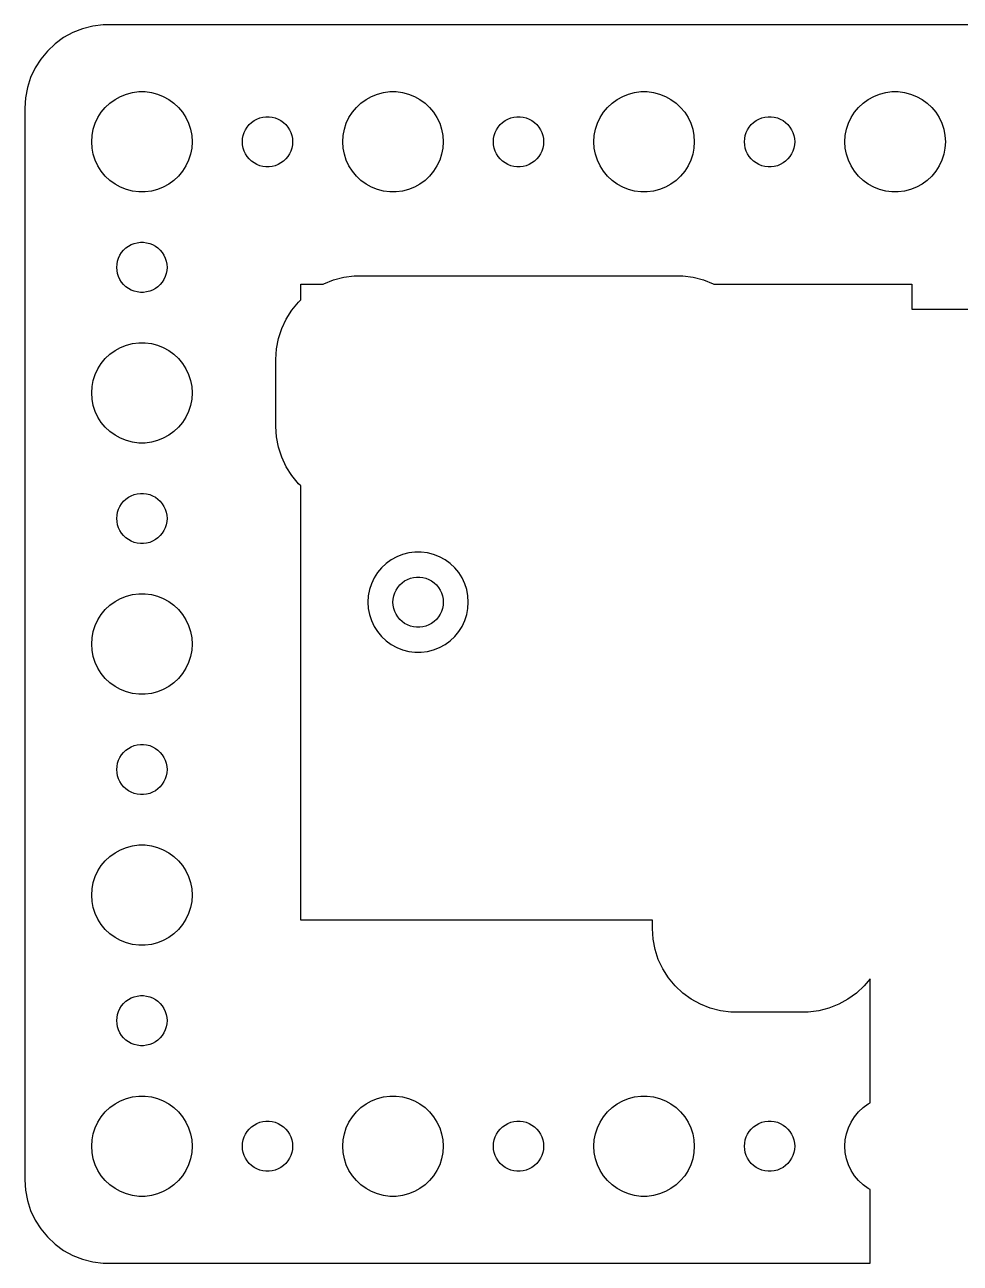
# Model space of a CAD drawing. Header units: metres. Extents: x -44 to 44, y 0 to 289.
# Drawn here: x -44.5 to 11.4, y 131 to 205 of the extents above; entities that cross this region are included whole.
import ezdxf

# ---------------------------------------------------------------- set-up
doc = ezdxf.new("R2010")
doc.units = ezdxf.units.M

msp = doc.modelspace()

# ---------------------------------------------------------------- linework, layer by layer
for p, q in [((-39.8139, 204.99), (-40.4369, 204.911)), ((39.8139, 204.99), (-39.8139, 204.99)), ((-42.1791, 204.222), (-42.6871, 203.853)), ((-41.6289, 204.524), (-42.1791, 204.222)), ((-41.0451, 204.755), (-41.6289, 204.524)), ((-40.4369, 204.911), (-41.0451, 204.755)), ((-42.6871, 203.853), (-43.1448, 203.423)), ((-43.5451, 202.939), (-43.8815, 202.409)), ((-43.1448, 203.423), (-43.5451, 202.939)), ((-43.8815, 202.409), (-44.1489, 201.841)), ((-44.3429, 201.243), (-44.4606, 200.627)), ((-44.1489, 201.841), (-44.3429, 201.243)), ((-44.4606, 200.627), (-44.5, 200)), ((-39.4123, 200.312), (-39.1075, 200.533)), ((-39.1075, 200.533), (-38.7773, 200.714)), ((-38.7773, 200.714), (-38.427, 200.853)), ((-38.427, 200.853), (-38.0621, 200.947)), ((-38.0621, 200.947), (-37.6884, 200.994)), ((-37.6884, 200.994), (-37.3116, 200.994)), ((-37.3116, 200.994), (-36.9379, 200.947)), ((-36.9379, 200.947), (-36.5729, 200.853)), ((-36.5729, 200.853), (-36.2227, 200.714)), ((-36.2227, 200.714), (-35.8925, 200.533)), ((-35.8925, 200.533), (-35.5877, 200.312)), ((-24.4123, 200.312), (-24.1075, 200.533)), ((-24.1075, 200.533), (-23.7773, 200.714)), ((-23.7773, 200.714), (-23.427, 200.853)), ((-23.427, 200.853), (-23.0621, 200.947)), ((-23.0621, 200.947), (-22.6884, 200.994)), ((-22.6884, 200.994), (-22.3116, 200.994)), ((-22.3116, 200.994), (-21.9379, 200.947)), ((-21.9379, 200.947), (-21.5729, 200.853)), ((-21.5729, 200.853), (-21.2227, 200.714)), ((-21.2227, 200.714), (-20.8925, 200.533)), ((-20.8925, 200.533), (-20.5877, 200.312)), ((-9.41226, 200.312), (-9.10747, 200.533)), ((-9.10747, 200.533), (-8.77733, 200.714)), ((-8.77733, 200.714), (-8.42705, 200.853)), ((-8.42705, 200.853), (-8.06213, 200.947)), ((-8.06213, 200.947), (-7.68837, 200.994)), ((-7.68837, 200.994), (-7.31161, 200.994)), ((-7.31161, 200.994), (-6.93785, 200.947)), ((-6.93785, 200.947), (-6.57294, 200.853)), ((-6.57294, 200.853), (-6.22266, 200.714)), ((-6.22266, 200.714), (-5.89252, 200.533)), ((-5.89252, 200.533), (-5.58772, 200.312)), ((5.58772, 200.312), (5.89252, 200.533)), ((5.89252, 200.533), (6.22266, 200.714)), ((6.22266, 200.714), (6.57294, 200.853)), ((6.57294, 200.853), (6.93785, 200.947)), ((6.93785, 200.947), (7.31161, 200.994)), ((7.31161, 200.994), (7.68837, 200.994)), ((7.68837, 200.994), (8.06213, 200.947)), ((8.06213, 200.947), (8.42705, 200.853)), ((8.42705, 200.853), (8.77733, 200.714)), ((8.77733, 200.714), (9.10747, 200.533)), ((9.10747, 200.533), (9.41226, 200.312)), ((-44.5, 200), (-44.5, 136)), ((-40.1289, 199.445), (-39.927, 199.763)), ((-39.927, 199.763), (-39.6869, 200.054)), ((-39.6869, 200.054), (-39.4123, 200.312)), ((-35.5877, 200.312), (-35.3131, 200.054)), ((-35.3131, 200.054), (-35.0729, 199.763)), ((-35.0729, 199.763), (-34.8711, 199.445)), ((-25.1289, 199.445), (-24.927, 199.763)), ((-24.927, 199.763), (-24.6869, 200.054)), ((-24.6869, 200.054), (-24.4123, 200.312)), ((-20.5877, 200.312), (-20.3131, 200.054)), ((-20.3131, 200.054), (-20.0729, 199.763)), ((-20.0729, 199.763), (-19.8711, 199.445)), ((-10.1289, 199.445), (-9.92705, 199.763)), ((-9.92705, 199.763), (-9.6869, 200.054)), ((-9.6869, 200.054), (-9.41226, 200.312)), ((-5.58772, 200.312), (-5.31308, 200.054)), ((-5.31308, 200.054), (-5.07294, 199.763)), ((-5.07294, 199.763), (-4.87108, 199.445)), ((4.87108, 199.445), (5.07294, 199.763)), ((5.07294, 199.763), (5.31308, 200.054)), ((5.31308, 200.054), (5.58772, 200.312)), ((9.41226, 200.312), (9.6869, 200.054)), ((9.6869, 200.054), (9.92705, 199.763)), ((9.92705, 199.763), (10.1289, 199.445)), ((-40.4057, 198.746), (-40.2893, 199.104)), ((-40.2893, 199.104), (-40.1289, 199.445)), ((-34.8711, 199.445), (-34.7107, 199.104)), ((-34.7107, 199.104), (-34.5942, 198.746)), ((-31.2135, 198.882), (-31.0934, 199.027)), ((-31.0934, 199.027), (-30.9561, 199.156)), ((-30.9561, 199.156), (-30.8037, 199.266)), ((-30.8037, 199.266), (-30.6387, 199.357)), ((-30.6387, 199.357), (-30.4635, 199.427)), ((-30.4635, 199.427), (-30.2811, 199.473)), ((-30.2811, 199.473), (-30.0942, 199.497)), ((-30.0942, 199.497), (-29.9058, 199.497)), ((-29.9058, 199.497), (-29.7189, 199.473)), ((-29.7189, 199.473), (-29.5365, 199.427)), ((-29.5365, 199.427), (-29.3613, 199.357)), ((-29.3613, 199.357), (-29.1963, 199.266)), ((-29.1963, 199.266), (-29.0439, 199.156)), ((-29.0439, 199.156), (-28.9065, 199.027)), ((-28.9065, 199.027), (-28.7865, 198.882)), ((-25.4057, 198.746), (-25.2893, 199.104)), ((-25.2893, 199.104), (-25.1289, 199.445)), ((-19.8711, 199.445), (-19.7107, 199.104)), ((-19.7107, 199.104), (-19.5942, 198.746)), ((-16.2135, 198.882), (-16.0934, 199.027)), ((-16.0934, 199.027), (-15.9561, 199.156)), ((-15.9561, 199.156), (-15.8037, 199.266)), ((-15.8037, 199.266), (-15.6387, 199.357)), ((-15.6387, 199.357), (-15.4635, 199.427)), ((-15.4635, 199.427), (-15.2811, 199.473)), ((-15.2811, 199.473), (-15.0942, 199.497)), ((-15.0942, 199.497), (-14.9058, 199.497)), ((-14.9058, 199.497), (-14.7189, 199.473)), ((-14.7189, 199.473), (-14.5365, 199.427)), ((-14.5365, 199.427), (-14.3613, 199.357)), ((-14.3613, 199.357), (-14.1963, 199.266)), ((-14.1963, 199.266), (-14.0439, 199.156)), ((-14.0439, 199.156), (-13.9065, 199.027)), ((-13.9065, 199.027), (-13.7865, 198.882)), ((-10.4057, 198.746), (-10.2893, 199.104)), ((-10.2893, 199.104), (-10.1289, 199.445)), ((-4.87108, 199.445), (-4.71066, 199.104)), ((-4.71066, 199.104), (-4.59424, 198.746)), ((-1.21352, 198.882), (-1.09344, 199.027)), ((-1.09344, 199.027), (-0.95613, 199.156)), ((-0.95613, 199.156), (-0.80373, 199.266)), ((-0.80373, 199.266), (-0.63866, 199.357)), ((-0.63866, 199.357), (-0.46352, 199.427)), ((-0.46352, 199.427), (-0.28107, 199.473)), ((-0.28107, 199.473), (-0.09418, 199.497)), ((-0.09418, 199.497), (0.09418, 199.497)), ((0.09418, 199.497), (0.28107, 199.473)), ((0.28107, 199.473), (0.46352, 199.427)), ((0.46352, 199.427), (0.63866, 199.357)), ((0.63866, 199.357), (0.80373, 199.266)), ((0.80373, 199.266), (0.95613, 199.156)), ((0.95613, 199.156), (1.09344, 199.027)), ((1.09344, 199.027), (1.21352, 198.882)), ((4.59424, 198.746), (4.71066, 199.104)), ((4.71066, 199.104), (4.87108, 199.445)), ((10.1289, 199.445), (10.2893, 199.104)), ((10.2893, 199.104), (10.4057, 198.746)), ((-40.5, 198), (-40.4763, 198.376)), ((-40.4763, 198.376), (-40.4057, 198.746)), ((-34.5942, 198.746), (-34.5237, 198.376)), ((-34.5237, 198.376), (-34.5, 198)), ((-31.4882, 198.188), (-31.4529, 198.373)), ((-31.4529, 198.373), (-31.3947, 198.552)), ((-31.3947, 198.552), (-31.3145, 198.723)), ((-31.3145, 198.723), (-31.2135, 198.882)), ((-28.7865, 198.882), (-28.6855, 198.723)), ((-28.6855, 198.723), (-28.6053, 198.552)), ((-28.6053, 198.552), (-28.5471, 198.373)), ((-28.5471, 198.373), (-28.5118, 198.188)), ((-25.5, 198), (-25.4763, 198.376)), ((-25.4763, 198.376), (-25.4057, 198.746)), ((-19.5942, 198.746), (-19.5237, 198.376)), ((-19.5237, 198.376), (-19.5, 198)), ((-16.4882, 198.188), (-16.4529, 198.373)), ((-16.4529, 198.373), (-16.3947, 198.552)), ((-16.3947, 198.552), (-16.3145, 198.723)), ((-16.3145, 198.723), (-16.2135, 198.882)), ((-13.7865, 198.882), (-13.6855, 198.723)), ((-13.6855, 198.723), (-13.6053, 198.552)), ((-13.6053, 198.552), (-13.5471, 198.373)), ((-13.5471, 198.373), (-13.5118, 198.188)), ((-10.5, 198), (-10.4763, 198.376)), ((-10.4763, 198.376), (-10.4057, 198.746)), ((-4.59424, 198.746), (-4.52365, 198.376)), ((-4.52365, 198.376), (-4.5, 198)), ((-1.48816, 198.188), (-1.45287, 198.373)), ((-1.45287, 198.373), (-1.39465, 198.552)), ((-1.39465, 198.552), (-1.31445, 198.723)), ((-1.31445, 198.723), (-1.21352, 198.882)), ((1.21352, 198.882), (1.31445, 198.723)), ((1.31445, 198.723), (1.39465, 198.552)), ((1.39465, 198.552), (1.45287, 198.373)), ((1.45287, 198.373), (1.48816, 198.188)), ((4.5, 198), (4.52365, 198.376)), ((4.52365, 198.376), (4.59424, 198.746)), ((10.4057, 198.746), (10.4763, 198.376)), ((10.4763, 198.376), (10.5, 198)), ((-40.4763, 197.624), (-40.5, 198)), ((-40.4057, 197.254), (-40.4763, 197.624)), ((-34.5237, 197.624), (-34.5942, 197.254)), ((-34.5, 198), (-34.5237, 197.624)), ((-31.5, 198), (-31.4882, 198.188)), ((-31.4882, 197.812), (-31.5, 198)), ((-31.4529, 197.627), (-31.4882, 197.812)), ((-31.3947, 197.448), (-31.4529, 197.627)), ((-28.5471, 197.627), (-28.6053, 197.448)), ((-28.5118, 197.812), (-28.5471, 197.627)), ((-28.5118, 198.188), (-28.5, 198)), ((-28.5, 198), (-28.5118, 197.812)), ((-25.4763, 197.624), (-25.5, 198)), ((-25.4057, 197.254), (-25.4763, 197.624)), ((-19.5237, 197.624), (-19.5942, 197.254)), ((-19.5, 198), (-19.5237, 197.624)), ((-16.5, 198), (-16.4882, 198.188)), ((-16.4882, 197.812), (-16.5, 198)), ((-16.4529, 197.627), (-16.4882, 197.812)), ((-16.3947, 197.448), (-16.4529, 197.627)), ((-13.5471, 197.627), (-13.6053, 197.448)), ((-13.5118, 197.812), (-13.5471, 197.627)), ((-13.5118, 198.188), (-13.5, 198)), ((-13.5, 198), (-13.5118, 197.812)), ((-10.4763, 197.624), (-10.5, 198)), ((-10.4057, 197.254), (-10.4763, 197.624)), ((-4.52365, 197.624), (-4.59424, 197.254)), ((-4.5, 198), (-4.52365, 197.624)), ((-1.5, 198), (-1.48816, 198.188)), ((-1.48816, 197.812), (-1.5, 198)), ((-1.45287, 197.627), (-1.48816, 197.812)), ((-1.39465, 197.448), (-1.45287, 197.627)), ((1.45287, 197.627), (1.39465, 197.448)), ((1.48816, 197.812), (1.45287, 197.627)), ((1.48816, 198.188), (1.5, 198)), ((1.5, 198), (1.48816, 197.812)), ((4.52365, 197.624), (4.5, 198)), ((4.59424, 197.254), (4.52365, 197.624)), ((10.4763, 197.624), (10.4057, 197.254)), ((10.5, 198), (10.4763, 197.624)), ((-40.2893, 196.896), (-40.4057, 197.254)), ((-40.1289, 196.555), (-40.2893, 196.896)), ((-34.7107, 196.896), (-34.8711, 196.555)), ((-34.5942, 197.254), (-34.7107, 196.896)), ((-31.3145, 197.277), (-31.3947, 197.448)), ((-31.2135, 197.118), (-31.3145, 197.277)), ((-31.0934, 196.973), (-31.2135, 197.118)), ((-30.9561, 196.844), (-31.0934, 196.973)), ((-30.8037, 196.734), (-30.9561, 196.844)), ((-29.0439, 196.844), (-29.1963, 196.734)), ((-28.9065, 196.973), (-29.0439, 196.844)), ((-28.7865, 197.118), (-28.9065, 196.973)), ((-28.6855, 197.277), (-28.7865, 197.118)), ((-28.6053, 197.448), (-28.6855, 197.277)), ((-25.2893, 196.896), (-25.4057, 197.254)), ((-25.1289, 196.555), (-25.2893, 196.896)), ((-19.7107, 196.896), (-19.8711, 196.555)), ((-19.5942, 197.254), (-19.7107, 196.896)), ((-16.3145, 197.277), (-16.3947, 197.448)), ((-16.2135, 197.118), (-16.3145, 197.277)), ((-16.0934, 196.973), (-16.2135, 197.118)), ((-15.9561, 196.844), (-16.0934, 196.973)), ((-15.8037, 196.734), (-15.9561, 196.844)), ((-14.0439, 196.844), (-14.1963, 196.734)), ((-13.9065, 196.973), (-14.0439, 196.844)), ((-13.7865, 197.118), (-13.9065, 196.973)), ((-13.6855, 197.277), (-13.7865, 197.118)), ((-13.6053, 197.448), (-13.6855, 197.277)), ((-10.2893, 196.896), (-10.4057, 197.254)), ((-10.1289, 196.555), (-10.2893, 196.896)), ((-4.71066, 196.896), (-4.87108, 196.555)), ((-4.59424, 197.254), (-4.71066, 196.896)), ((-1.31445, 197.277), (-1.39465, 197.448)), ((-1.21352, 197.118), (-1.31445, 197.277)), ((-1.09344, 196.973), (-1.21352, 197.118)), ((-0.95613, 196.844), (-1.09344, 196.973)), ((-0.80373, 196.734), (-0.95613, 196.844)), ((0.95613, 196.844), (0.80373, 196.734)), ((1.09344, 196.973), (0.95613, 196.844)), ((1.21352, 197.118), (1.09344, 196.973)), ((1.31445, 197.277), (1.21352, 197.118)), ((1.39465, 197.448), (1.31445, 197.277)), ((4.71066, 196.896), (4.59424, 197.254)), ((4.87108, 196.555), (4.71066, 196.896)), ((10.2893, 196.896), (10.1289, 196.555)), ((10.4057, 197.254), (10.2893, 196.896)), ((-39.927, 196.237), (-40.1289, 196.555)), ((-39.6869, 195.946), (-39.927, 196.237)), ((-35.0729, 196.237), (-35.3131, 195.946)), ((-34.8711, 196.555), (-35.0729, 196.237)), ((-30.6387, 196.643), (-30.8037, 196.734)), ((-30.4635, 196.573), (-30.6387, 196.643)), ((-30.2811, 196.527), (-30.4635, 196.573)), ((-30.0942, 196.503), (-30.2811, 196.527)), ((-29.9058, 196.503), (-30.0942, 196.503)), ((-29.7189, 196.527), (-29.9058, 196.503)), ((-29.5365, 196.573), (-29.7189, 196.527)), ((-29.3613, 196.643), (-29.5365, 196.573)), ((-29.1963, 196.734), (-29.3613, 196.643)), ((-24.927, 196.237), (-25.1289, 196.555)), ((-24.6869, 195.946), (-24.927, 196.237)), ((-20.0729, 196.237), (-20.3131, 195.946)), ((-19.8711, 196.555), (-20.0729, 196.237)), ((-15.6387, 196.643), (-15.8037, 196.734)), ((-15.4635, 196.573), (-15.6387, 196.643)), ((-15.2811, 196.527), (-15.4635, 196.573)), ((-15.0942, 196.503), (-15.2811, 196.527)), ((-14.9058, 196.503), (-15.0942, 196.503)), ((-14.7189, 196.527), (-14.9058, 196.503)), ((-14.5365, 196.573), (-14.7189, 196.527)), ((-14.3613, 196.643), (-14.5365, 196.573)), ((-14.1963, 196.734), (-14.3613, 196.643)), ((-9.92705, 196.237), (-10.1289, 196.555)), ((-9.6869, 195.946), (-9.92705, 196.237)), ((-5.07294, 196.237), (-5.31308, 195.946)), ((-4.87108, 196.555), (-5.07294, 196.237)), ((-0.63866, 196.643), (-0.80373, 196.734)), ((-0.46352, 196.573), (-0.63866, 196.643)), ((-0.28107, 196.527), (-0.46352, 196.573)), ((-0.09418, 196.503), (-0.28107, 196.527)), ((0.09418, 196.503), (-0.09418, 196.503)), ((0.28107, 196.527), (0.09418, 196.503)), ((0.46352, 196.573), (0.28107, 196.527)), ((0.63866, 196.643), (0.46352, 196.573)), ((0.80373, 196.734), (0.63866, 196.643)), ((5.07294, 196.237), (4.87108, 196.555)), ((5.31308, 195.946), (5.07294, 196.237)), ((9.92705, 196.237), (9.6869, 195.946)), ((10.1289, 196.555), (9.92705, 196.237)), ((-39.4123, 195.688), (-39.6869, 195.946)), ((-39.1075, 195.467), (-39.4123, 195.688)), ((-38.7773, 195.286), (-39.1075, 195.467)), ((-35.8925, 195.467), (-36.2227, 195.286)), ((-35.5877, 195.688), (-35.8925, 195.467)), ((-35.3131, 195.946), (-35.5877, 195.688)), ((-24.4123, 195.688), (-24.6869, 195.946)), ((-24.1075, 195.467), (-24.4123, 195.688)), ((-23.7773, 195.286), (-24.1075, 195.467)), ((-20.8925, 195.467), (-21.2227, 195.286)), ((-20.5877, 195.688), (-20.8925, 195.467)), ((-20.3131, 195.946), (-20.5877, 195.688)), ((-9.41226, 195.688), (-9.6869, 195.946)), ((-9.10747, 195.467), (-9.41226, 195.688)), ((-8.77733, 195.286), (-9.10747, 195.467)), ((-5.89252, 195.467), (-6.22266, 195.286)), ((-5.58772, 195.688), (-5.89252, 195.467)), ((-5.31308, 195.946), (-5.58772, 195.688)), ((5.58772, 195.688), (5.31308, 195.946)), ((5.89252, 195.467), (5.58772, 195.688)), ((6.22266, 195.286), (5.89252, 195.467)), ((9.10747, 195.467), (8.77733, 195.286)), ((9.41226, 195.688), (9.10747, 195.467)), ((9.6869, 195.946), (9.41226, 195.688)), ((-38.427, 195.147), (-38.7773, 195.286)), ((-38.0621, 195.053), (-38.427, 195.147)), ((-37.6884, 195.006), (-38.0621, 195.053)), ((-37.3116, 195.006), (-37.6884, 195.006)), ((-36.9379, 195.053), (-37.3116, 195.006)), ((-36.5729, 195.147), (-36.9379, 195.053)), ((-36.2227, 195.286), (-36.5729, 195.147)), ((-23.427, 195.147), (-23.7773, 195.286)), ((-23.0621, 195.053), (-23.427, 195.147)), ((-22.6884, 195.006), (-23.0621, 195.053)), ((-22.3116, 195.006), (-22.6884, 195.006)), ((-21.9379, 195.053), (-22.3116, 195.006)), ((-21.5729, 195.147), (-21.9379, 195.053)), ((-21.2227, 195.286), (-21.5729, 195.147)), ((-8.42705, 195.147), (-8.77733, 195.286)), ((-8.06213, 195.053), (-8.42705, 195.147)), ((-7.68837, 195.006), (-8.06213, 195.053)), ((-7.31161, 195.006), (-7.68837, 195.006)), ((-6.93785, 195.053), (-7.31161, 195.006)), ((-6.57294, 195.147), (-6.93785, 195.053)), ((-6.22266, 195.286), (-6.57294, 195.147)), ((6.57294, 195.147), (6.22266, 195.286)), ((6.93785, 195.053), (6.57294, 195.147)), ((7.31161, 195.006), (6.93785, 195.053)), ((7.68837, 195.006), (7.31161, 195.006)), ((8.06213, 195.053), (7.68837, 195.006)), ((8.42705, 195.147), (8.06213, 195.053)), ((8.77733, 195.286), (8.42705, 195.147)), ((-38.5934, 191.527), (-38.4561, 191.656)), ((-38.4561, 191.656), (-38.3037, 191.766)), ((-38.3037, 191.766), (-38.1387, 191.857)), ((-38.1387, 191.857), (-37.9635, 191.927)), ((-37.9635, 191.927), (-37.7811, 191.973)), ((-37.7811, 191.973), (-37.5942, 191.997)), ((-37.5942, 191.997), (-37.4058, 191.997)), ((-37.4058, 191.997), (-37.2189, 191.973)), ((-37.2189, 191.973), (-37.0365, 191.927)), ((-37.0365, 191.927), (-36.8613, 191.857)), ((-36.8613, 191.857), (-36.6963, 191.766)), ((-36.6963, 191.766), (-36.5439, 191.656)), ((-36.5439, 191.656), (-36.4065, 191.527)), ((-38.9882, 190.688), (-38.9529, 190.873)), ((-38.9529, 190.873), (-38.8947, 191.052)), ((-38.8947, 191.052), (-38.8145, 191.223)), ((-38.8145, 191.223), (-38.7135, 191.382)), ((-38.7135, 191.382), (-38.5934, 191.527)), ((-36.4065, 191.527), (-36.2865, 191.382)), ((-36.2865, 191.382), (-36.1855, 191.223)), ((-36.1855, 191.223), (-36.1053, 191.052)), ((-36.1053, 191.052), (-36.0471, 190.873)), ((-36.0471, 190.873), (-36.0118, 190.688)), ((-39, 190.5), (-38.9882, 190.688)), ((-38.9882, 190.312), (-39, 190.5)), ((-38.9529, 190.127), (-38.9882, 190.312)), ((-36.0118, 190.312), (-36.0471, 190.127)), ((-36.0118, 190.688), (-36, 190.5)), ((-36, 190.5), (-36.0118, 190.312)), ((-38.8947, 189.948), (-38.9529, 190.127)), ((-38.8145, 189.777), (-38.8947, 189.948)), ((-38.7135, 189.618), (-38.8145, 189.777)), ((-38.5934, 189.473), (-38.7135, 189.618)), ((-38.4561, 189.344), (-38.5934, 189.473)), ((-36.4065, 189.473), (-36.5439, 189.344)), ((-36.2865, 189.618), (-36.4065, 189.473)), ((-36.1855, 189.777), (-36.2865, 189.618)), ((-36.1053, 189.948), (-36.1855, 189.777)), ((-36.0471, 190.127), (-36.1053, 189.948)), ((-28, 188.559), (-28, 189.5)), ((-28, 189.5), (-26.6728, 189.5)), ((-26.6728, 189.5), (-26.6289, 189.524)), ((-26.6289, 189.524), (-26.0451, 189.755)), ((-26.0451, 189.755), (-25.4369, 189.911)), ((-25.4369, 189.911), (-24.8139, 189.99)), ((-24.8139, 189.99), (-5.18604, 189.99)), ((-5.18604, 189.99), (-4.56308, 189.911)), ((-4.56308, 189.911), (-3.95491, 189.755)), ((-3.95491, 189.755), (-3.37109, 189.524)), ((-3.37109, 189.524), (-3.32719, 189.5)), ((-3.32719, 189.5), (8.5, 189.5)), ((8.5, 189.5), (8.5, 188)), ((-38.3037, 189.234), (-38.4561, 189.344)), ((-38.1387, 189.143), (-38.3037, 189.234)), ((-37.9635, 189.073), (-38.1387, 189.143)), ((-37.7811, 189.027), (-37.9635, 189.073)), ((-37.5942, 189.003), (-37.7811, 189.027)), ((-37.4058, 189.003), (-37.5942, 189.003)), ((-37.2189, 189.027), (-37.4058, 189.003)), ((-37.0365, 189.073), (-37.2189, 189.027)), ((-36.8613, 189.143), (-37.0365, 189.073)), ((-36.6963, 189.234), (-36.8613, 189.143)), ((-36.5439, 189.344), (-36.6963, 189.234)), ((-28.8815, 187.409), (-28.5451, 187.939)), ((-28.5451, 187.939), (-28.1448, 188.423)), ((-28.1448, 188.423), (-28, 188.559)), ((8.5, 188), (44.5, 188)), ((-29.1489, 186.841), (-28.8815, 187.409)), ((-29.3429, 186.243), (-29.1489, 186.841)), ((-39.1075, 185.533), (-38.7773, 185.714)), ((-38.7773, 185.714), (-38.427, 185.853)), ((-38.427, 185.853), (-38.0621, 185.947)), ((-38.0621, 185.947), (-37.6884, 185.994)), ((-37.6884, 185.994), (-37.3116, 185.994)), ((-37.3116, 185.994), (-36.9379, 185.947)), ((-36.9379, 185.947), (-36.5729, 185.853)), ((-36.5729, 185.853), (-36.2227, 185.714)), ((-36.2227, 185.714), (-35.8925, 185.533)), ((-29.4606, 185.627), (-29.3429, 186.243)), ((-39.927, 184.763), (-39.6869, 185.054)), ((-39.6869, 185.054), (-39.4123, 185.312)), ((-39.4123, 185.312), (-39.1075, 185.533)), ((-35.8925, 185.533), (-35.5877, 185.312)), ((-35.5877, 185.312), (-35.3131, 185.054)), ((-35.3131, 185.054), (-35.0729, 184.763)), ((-29.5, 185), (-29.4606, 185.627)), ((-29.5, 181), (-29.5, 185)), ((-40.2893, 184.104), (-40.1289, 184.445)), ((-40.1289, 184.445), (-39.927, 184.763)), ((-35.0729, 184.763), (-34.8711, 184.445)), ((-34.8711, 184.445), (-34.7107, 184.104)), ((-40.4763, 183.376), (-40.4057, 183.746)), ((-40.4057, 183.746), (-40.2893, 184.104)), ((-34.7107, 184.104), (-34.5942, 183.746)), ((-34.5942, 183.746), (-34.5237, 183.376)), ((-40.5, 183), (-40.4763, 183.376)), ((-40.4763, 182.624), (-40.5, 183)), ((-34.5237, 183.376), (-34.5, 183)), ((-34.5, 183), (-34.5237, 182.624)), ((-40.4057, 182.254), (-40.4763, 182.624)), ((-40.2893, 181.896), (-40.4057, 182.254)), ((-34.5942, 182.254), (-34.7107, 181.896)), ((-34.5237, 182.624), (-34.5942, 182.254)), ((-40.1289, 181.555), (-40.2893, 181.896)), ((-39.927, 181.237), (-40.1289, 181.555)), ((-34.8711, 181.555), (-35.0729, 181.237)), ((-34.7107, 181.896), (-34.8711, 181.555)), ((-39.6869, 180.946), (-39.927, 181.237)), ((-39.4123, 180.688), (-39.6869, 180.946)), ((-39.1075, 180.467), (-39.4123, 180.688)), ((-35.5877, 180.688), (-35.8925, 180.467)), ((-35.3131, 180.946), (-35.5877, 180.688)), ((-35.0729, 181.237), (-35.3131, 180.946)), ((-29.4606, 180.373), (-29.5, 181)), ((-38.7773, 180.286), (-39.1075, 180.467)), ((-38.427, 180.147), (-38.7773, 180.286)), ((-38.0621, 180.053), (-38.427, 180.147)), ((-37.6884, 180.006), (-38.0621, 180.053)), ((-37.3116, 180.006), (-37.6884, 180.006)), ((-36.9379, 180.053), (-37.3116, 180.006)), ((-36.5729, 180.147), (-36.9379, 180.053)), ((-36.2227, 180.286), (-36.5729, 180.147)), ((-35.8925, 180.467), (-36.2227, 180.286)), ((-29.3429, 179.757), (-29.4606, 180.373)), ((-29.1489, 179.159), (-29.3429, 179.757)), ((-28.8815, 178.591), (-29.1489, 179.159)), ((-28.5451, 178.061), (-28.8815, 178.591)), ((-28.1448, 177.577), (-28.5451, 178.061)), ((-28, 177.441), (-28.1448, 177.577)), ((-38.3037, 176.766), (-38.1387, 176.857)), ((-38.1387, 176.857), (-37.9635, 176.927)), ((-37.9635, 176.927), (-37.7811, 176.973)), ((-37.7811, 176.973), (-37.5942, 176.997)), ((-37.5942, 176.997), (-37.4058, 176.997)), ((-37.4058, 176.997), (-37.2189, 176.973)), ((-37.2189, 176.973), (-37.0365, 176.927)), ((-37.0365, 176.927), (-36.8613, 176.857)), ((-36.8613, 176.857), (-36.6963, 176.766)), ((-28, 151.5), (-28, 177.441)), ((-38.8947, 176.052), (-38.8145, 176.223)), ((-38.8145, 176.223), (-38.7135, 176.382)), ((-38.7135, 176.382), (-38.5934, 176.527)), ((-38.5934, 176.527), (-38.4561, 176.656)), ((-38.4561, 176.656), (-38.3037, 176.766)), ((-36.6963, 176.766), (-36.5439, 176.656)), ((-36.5439, 176.656), (-36.4065, 176.527)), ((-36.4065, 176.527), (-36.2865, 176.382)), ((-36.2865, 176.382), (-36.1855, 176.223)), ((-36.1855, 176.223), (-36.1053, 176.052)), ((-39, 175.5), (-38.9882, 175.688)), ((-38.9882, 175.312), (-39, 175.5)), ((-38.9882, 175.688), (-38.9529, 175.873)), ((-38.9529, 175.873), (-38.8947, 176.052)), ((-36.1053, 176.052), (-36.0471, 175.873)), ((-36.0471, 175.873), (-36.0118, 175.688)), ((-36.0118, 175.688), (-36, 175.5)), ((-36, 175.5), (-36.0118, 175.312)), ((-38.9529, 175.127), (-38.9882, 175.312)), ((-38.8947, 174.948), (-38.9529, 175.127)), ((-38.8145, 174.777), (-38.8947, 174.948)), ((-38.7135, 174.618), (-38.8145, 174.777)), ((-38.5934, 174.473), (-38.7135, 174.618)), ((-36.2865, 174.618), (-36.4065, 174.473)), ((-36.1855, 174.777), (-36.2865, 174.618)), ((-36.1053, 174.948), (-36.1855, 174.777)), ((-36.0471, 175.127), (-36.1053, 174.948)), ((-36.0118, 175.312), (-36.0471, 175.127)), ((-38.4561, 174.344), (-38.5934, 174.473)), ((-38.3037, 174.234), (-38.4561, 174.344)), ((-38.1387, 174.143), (-38.3037, 174.234)), ((-37.9635, 174.073), (-38.1387, 174.143)), ((-37.7811, 174.027), (-37.9635, 174.073)), ((-37.5942, 174.003), (-37.7811, 174.027)), ((-37.4058, 174.003), (-37.5942, 174.003)), ((-37.2189, 174.027), (-37.4058, 174.003)), ((-37.0365, 174.073), (-37.2189, 174.027)), ((-36.8613, 174.143), (-37.0365, 174.073)), ((-36.6963, 174.234), (-36.8613, 174.143)), ((-36.5439, 174.344), (-36.6963, 174.234)), ((-36.4065, 174.473), (-36.5439, 174.344)), ((-22.2773, 173.214), (-22.6075, 173.033)), ((-21.927, 173.353), (-22.2773, 173.214)), ((-21.5621, 173.447), (-21.927, 173.353)), ((-21.1884, 173.494), (-21.5621, 173.447)), ((-20.8116, 173.494), (-21.1884, 173.494)), ((-20.4379, 173.447), (-20.8116, 173.494)), ((-20.0729, 173.353), (-20.4379, 173.447)), ((-19.7227, 173.214), (-20.0729, 173.353)), ((-19.3925, 173.033), (-19.7227, 173.214)), ((-23.1869, 172.554), (-23.427, 172.263)), ((-22.9123, 172.812), (-23.1869, 172.554)), ((-22.6075, 173.033), (-22.9123, 172.812)), ((-19.0877, 172.812), (-19.3925, 173.033)), ((-18.8131, 172.554), (-19.0877, 172.812)), ((-18.5729, 172.263), (-18.8131, 172.554)), ((-23.6289, 171.945), (-23.7893, 171.604)), ((-23.427, 172.263), (-23.6289, 171.945)), ((-22.0934, 171.527), (-21.9561, 171.656)), ((-21.9561, 171.656), (-21.8037, 171.766)), ((-21.8037, 171.766), (-21.6387, 171.857)), ((-21.6387, 171.857), (-21.4635, 171.927)), ((-21.4635, 171.927), (-21.2811, 171.973)), ((-21.2811, 171.973), (-21.0942, 171.997)), ((-21.0942, 171.997), (-20.9058, 171.997)), ((-20.9058, 171.997), (-20.7189, 171.973)), ((-20.7189, 171.973), (-20.5365, 171.927)), ((-20.5365, 171.927), (-20.3613, 171.857)), ((-20.3613, 171.857), (-20.1963, 171.766)), ((-20.1963, 171.766), (-20.0439, 171.656)), ((-20.0439, 171.656), (-19.9065, 171.527)), ((-18.3711, 171.945), (-18.5729, 172.263)), ((-18.2107, 171.604), (-18.3711, 171.945)), ((-38.427, 170.853), (-38.0621, 170.947)), ((-38.0621, 170.947), (-37.6884, 170.994)), ((-37.6884, 170.994), (-37.3116, 170.994)), ((-37.3116, 170.994), (-36.9379, 170.947)), ((-36.9379, 170.947), (-36.5729, 170.853)), ((-23.9057, 171.246), (-23.9763, 170.876)), ((-23.7893, 171.604), (-23.9057, 171.246)), ((-22.4529, 170.873), (-22.3947, 171.052)), ((-22.3947, 171.052), (-22.3145, 171.223)), ((-22.3145, 171.223), (-22.2135, 171.382)), ((-22.2135, 171.382), (-22.0934, 171.527)), ((-19.9065, 171.527), (-19.7865, 171.382)), ((-19.7865, 171.382), (-19.6855, 171.223)), ((-19.6855, 171.223), (-19.6053, 171.052)), ((-19.6053, 171.052), (-19.5471, 170.873)), ((-18.0942, 171.246), (-18.2107, 171.604)), ((-18.0237, 170.876), (-18.0942, 171.246)), ((-39.6869, 170.054), (-39.4123, 170.312)), ((-39.4123, 170.312), (-39.1075, 170.533)), ((-39.1075, 170.533), (-38.7773, 170.714)), ((-38.7773, 170.714), (-38.427, 170.853)), ((-36.5729, 170.853), (-36.2227, 170.714)), ((-36.2227, 170.714), (-35.8925, 170.533)), ((-35.8925, 170.533), (-35.5877, 170.312)), ((-35.5877, 170.312), (-35.3131, 170.054)), ((-23.9763, 170.876), (-24, 170.5)), ((-24, 170.5), (-23.9763, 170.124)), ((-22.5, 170.5), (-22.4882, 170.688)), ((-22.4882, 170.312), (-22.5, 170.5)), ((-22.4882, 170.688), (-22.4529, 170.873)), ((-22.4529, 170.127), (-22.4882, 170.312)), ((-19.5471, 170.873), (-19.5118, 170.688)), ((-19.5118, 170.312), (-19.5471, 170.127)), ((-19.5118, 170.688), (-19.5, 170.5)), ((-19.5, 170.5), (-19.5118, 170.312)), ((-18, 170.5), (-18.0237, 170.876)), ((-18.0237, 170.124), (-18, 170.5)), ((-40.2893, 169.104), (-40.1289, 169.445)), ((-40.1289, 169.445), (-39.927, 169.763)), ((-39.927, 169.763), (-39.6869, 170.054)), ((-35.3131, 170.054), (-35.0729, 169.763)), ((-35.0729, 169.763), (-34.8711, 169.445)), ((-34.8711, 169.445), (-34.7107, 169.104)), ((-23.9763, 170.124), (-23.9057, 169.754)), ((-23.9057, 169.754), (-23.7893, 169.396)), ((-22.3947, 169.948), (-22.4529, 170.127)), ((-22.3145, 169.777), (-22.3947, 169.948)), ((-22.2135, 169.618), (-22.3145, 169.777)), ((-22.0934, 169.473), (-22.2135, 169.618)), ((-21.9561, 169.344), (-22.0934, 169.473)), ((-19.9065, 169.473), (-20.0439, 169.344)), ((-19.7865, 169.618), (-19.9065, 169.473)), ((-19.6855, 169.777), (-19.7865, 169.618)), ((-19.6053, 169.948), (-19.6855, 169.777)), ((-19.5471, 170.127), (-19.6053, 169.948)), ((-18.2107, 169.396), (-18.0942, 169.754)), ((-18.0942, 169.754), (-18.0237, 170.124)), ((-40.4763, 168.376), (-40.4057, 168.746)), ((-40.4057, 168.746), (-40.2893, 169.104)), ((-34.7107, 169.104), (-34.5942, 168.746)), ((-34.5942, 168.746), (-34.5237, 168.376)), ((-23.7893, 169.396), (-23.6289, 169.055)), ((-23.6289, 169.055), (-23.427, 168.737)), ((-23.427, 168.737), (-23.1869, 168.446)), ((-21.8037, 169.234), (-21.9561, 169.344)), ((-21.6387, 169.143), (-21.8037, 169.234)), ((-21.4635, 169.073), (-21.6387, 169.143)), ((-21.2811, 169.027), (-21.4635, 169.073)), ((-21.0942, 169.003), (-21.2811, 169.027)), ((-20.9058, 169.003), (-21.0942, 169.003)), ((-20.7189, 169.027), (-20.9058, 169.003)), ((-20.5365, 169.073), (-20.7189, 169.027)), ((-20.3613, 169.143), (-20.5365, 169.073)), ((-20.1963, 169.234), (-20.3613, 169.143)), ((-20.0439, 169.344), (-20.1963, 169.234)), ((-18.8131, 168.446), (-18.5729, 168.737)), ((-18.5729, 168.737), (-18.3711, 169.055)), ((-18.3711, 169.055), (-18.2107, 169.396)), ((-40.5, 168), (-40.4763, 168.376)), ((-40.4763, 167.624), (-40.5, 168)), ((-34.5237, 168.376), (-34.5, 168)), ((-34.5, 168), (-34.5237, 167.624)), ((-23.1869, 168.446), (-22.9123, 168.188)), ((-22.9123, 168.188), (-22.6075, 167.967)), ((-22.6075, 167.967), (-22.2773, 167.786)), ((-19.7227, 167.786), (-19.3925, 167.967)), ((-19.3925, 167.967), (-19.0877, 168.188)), ((-19.0877, 168.188), (-18.8131, 168.446)), ((-40.4057, 167.254), (-40.4763, 167.624)), ((-40.2893, 166.896), (-40.4057, 167.254)), ((-34.5942, 167.254), (-34.7107, 166.896)), ((-34.5237, 167.624), (-34.5942, 167.254)), ((-22.2773, 167.786), (-21.927, 167.647)), ((-21.927, 167.647), (-21.5621, 167.553)), ((-21.5621, 167.553), (-21.1884, 167.506)), ((-21.1884, 167.506), (-20.8116, 167.506)), ((-20.8116, 167.506), (-20.4379, 167.553)), ((-20.4379, 167.553), (-20.0729, 167.647)), ((-20.0729, 167.647), (-19.7227, 167.786)), ((-40.1289, 166.555), (-40.2893, 166.896)), ((-39.927, 166.237), (-40.1289, 166.555)), ((-34.8711, 166.555), (-35.0729, 166.237)), ((-34.7107, 166.896), (-34.8711, 166.555)), ((-39.6869, 165.946), (-39.927, 166.237)), ((-39.4123, 165.688), (-39.6869, 165.946)), ((-35.3131, 165.946), (-35.5877, 165.688)), ((-35.0729, 166.237), (-35.3131, 165.946)), ((-39.1075, 165.467), (-39.4123, 165.688)), ((-38.7773, 165.286), (-39.1075, 165.467)), ((-38.427, 165.147), (-38.7773, 165.286)), ((-38.0621, 165.053), (-38.427, 165.147)), ((-37.6884, 165.006), (-38.0621, 165.053)), ((-37.3116, 165.006), (-37.6884, 165.006)), ((-36.9379, 165.053), (-37.3116, 165.006)), ((-36.5729, 165.147), (-36.9379, 165.053)), ((-36.2227, 165.286), (-36.5729, 165.147)), ((-35.8925, 165.467), (-36.2227, 165.286)), ((-35.5877, 165.688), (-35.8925, 165.467)), ((-38.8145, 161.223), (-38.7135, 161.382)), ((-38.7135, 161.382), (-38.5934, 161.527)), ((-38.5934, 161.527), (-38.4561, 161.656)), ((-38.4561, 161.656), (-38.3037, 161.766)), ((-38.3037, 161.766), (-38.1387, 161.857)), ((-38.1387, 161.857), (-37.9635, 161.927)), ((-37.9635, 161.927), (-37.7811, 161.973)), ((-37.7811, 161.973), (-37.5942, 161.997)), ((-37.5942, 161.997), (-37.4058, 161.997)), ((-37.4058, 161.997), (-37.2189, 161.973)), ((-37.2189, 161.973), (-37.0365, 161.927)), ((-37.0365, 161.927), (-36.8613, 161.857)), ((-36.8613, 161.857), (-36.6963, 161.766)), ((-36.6963, 161.766), (-36.5439, 161.656)), ((-36.5439, 161.656), (-36.4065, 161.527)), ((-36.4065, 161.527), (-36.2865, 161.382)), ((-36.2865, 161.382), (-36.1855, 161.223)), ((-39, 160.5), (-38.9882, 160.688)), ((-38.9882, 160.688), (-38.9529, 160.873)), ((-38.9529, 160.873), (-38.8947, 161.052)), ((-38.8947, 161.052), (-38.8145, 161.223)), ((-36.1855, 161.223), (-36.1053, 161.052)), ((-36.1053, 161.052), (-36.0471, 160.873)), ((-36.0471, 160.873), (-36.0118, 160.688)), ((-36.0118, 160.688), (-36, 160.5)), ((-38.9882, 160.312), (-39, 160.5)), ((-38.9529, 160.127), (-38.9882, 160.312)), ((-38.8947, 159.948), (-38.9529, 160.127)), ((-38.8145, 159.777), (-38.8947, 159.948)), ((-36.1053, 159.948), (-36.1855, 159.777)), ((-36.0471, 160.127), (-36.1053, 159.948)), ((-36.0118, 160.312), (-36.0471, 160.127)), ((-36, 160.5), (-36.0118, 160.312)), ((-38.7135, 159.618), (-38.8145, 159.777)), ((-38.5934, 159.473), (-38.7135, 159.618)), ((-38.4561, 159.344), (-38.5934, 159.473)), ((-38.3037, 159.234), (-38.4561, 159.344)), ((-38.1387, 159.143), (-38.3037, 159.234)), ((-37.9635, 159.073), (-38.1387, 159.143)), ((-37.7811, 159.027), (-37.9635, 159.073)), ((-37.0365, 159.073), (-37.2189, 159.027)), ((-36.8613, 159.143), (-37.0365, 159.073)), ((-36.6963, 159.234), (-36.8613, 159.143)), ((-36.5439, 159.344), (-36.6963, 159.234)), ((-36.4065, 159.473), (-36.5439, 159.344)), ((-36.2865, 159.618), (-36.4065, 159.473)), ((-36.1855, 159.777), (-36.2865, 159.618)), ((-37.5942, 159.003), (-37.7811, 159.027)), ((-37.4058, 159.003), (-37.5942, 159.003)), ((-37.2189, 159.027), (-37.4058, 159.003)), ((-39.4123, 155.312), (-39.1075, 155.533)), ((-39.1075, 155.533), (-38.7773, 155.714)), ((-38.7773, 155.714), (-38.427, 155.853)), ((-38.427, 155.853), (-38.0621, 155.947)), ((-38.0621, 155.947), (-37.6884, 155.994)), ((-37.6884, 155.994), (-37.3116, 155.994)), ((-37.3116, 155.994), (-36.9379, 155.947)), ((-36.9379, 155.947), (-36.5729, 155.853)), ((-36.5729, 155.853), (-36.2227, 155.714)), ((-36.2227, 155.714), (-35.8925, 155.533)), ((-35.8925, 155.533), (-35.5877, 155.312)), ((-40.1289, 154.445), (-39.927, 154.763)), ((-39.927, 154.763), (-39.6869, 155.054)), ((-39.6869, 155.054), (-39.4123, 155.312)), ((-35.5877, 155.312), (-35.3131, 155.054)), ((-35.3131, 155.054), (-35.0729, 154.763)), ((-35.0729, 154.763), (-34.8711, 154.445)), ((-40.4057, 153.746), (-40.2893, 154.104)), ((-40.2893, 154.104), (-40.1289, 154.445)), ((-34.8711, 154.445), (-34.7107, 154.104)), ((-34.7107, 154.104), (-34.5942, 153.746)), ((-40.5, 153), (-40.4763, 153.376)), ((-40.4763, 153.376), (-40.4057, 153.746)), ((-34.5942, 153.746), (-34.5237, 153.376)), ((-34.5237, 153.376), (-34.5, 153)), ((-40.4763, 152.624), (-40.5, 153)), ((-40.4057, 152.254), (-40.4763, 152.624)), ((-34.5237, 152.624), (-34.5942, 152.254)), ((-34.5, 153), (-34.5237, 152.624)), ((-40.2893, 151.896), (-40.4057, 152.254)), ((-40.1289, 151.555), (-40.2893, 151.896)), ((-34.7107, 151.896), (-34.8711, 151.555)), ((-34.5942, 152.254), (-34.7107, 151.896)), ((-39.927, 151.237), (-40.1289, 151.555)), ((-39.6869, 150.946), (-39.927, 151.237)), ((-39.4123, 150.688), (-39.6869, 150.946)), ((-35.3131, 150.946), (-35.5877, 150.688)), ((-35.0729, 151.237), (-35.3131, 150.946)), ((-34.8711, 151.555), (-35.0729, 151.237)), ((-7, 151.5), (-28, 151.5)), ((-7, 151), (-7, 151.5)), ((-6.96057, 150.373), (-7, 151)), ((-39.1075, 150.467), (-39.4123, 150.688)), ((-38.7773, 150.286), (-39.1075, 150.467)), ((-38.427, 150.147), (-38.7773, 150.286)), ((-36.2227, 150.286), (-36.5729, 150.147)), ((-35.8925, 150.467), (-36.2227, 150.286)), ((-35.5877, 150.688), (-35.8925, 150.467)), ((-6.84291, 149.757), (-6.96057, 150.373)), ((-38.0621, 150.053), (-38.427, 150.147)), ((-37.6884, 150.006), (-38.0621, 150.053)), ((-37.3116, 150.006), (-37.6884, 150.006)), ((-36.9379, 150.053), (-37.3116, 150.006)), ((-36.5729, 150.147), (-36.9379, 150.053)), ((-6.64888, 149.159), (-6.84291, 149.757)), ((-6.38153, 148.591), (-6.64888, 149.159)), ((-6.04507, 148.061), (-6.38153, 148.591)), ((-5.64484, 147.577), (-6.04507, 148.061)), ((6, 148.007), (5.64484, 147.577)), ((6, 140.592), (6, 148.007)), ((-5.18712, 147.147), (-5.64484, 147.577)), ((5.64484, 147.577), (5.18712, 147.147)), ((-38.7135, 146.382), (-38.5934, 146.527)), ((-38.5934, 146.527), (-38.4561, 146.656)), ((-38.4561, 146.656), (-38.3037, 146.766)), ((-38.3037, 146.766), (-38.1387, 146.857)), ((-38.1387, 146.857), (-37.9635, 146.927)), ((-37.9635, 146.927), (-37.7811, 146.973)), ((-37.7811, 146.973), (-37.5942, 146.997)), ((-37.5942, 146.997), (-37.4058, 146.997)), ((-37.4058, 146.997), (-37.2189, 146.973)), ((-37.2189, 146.973), (-37.0365, 146.927)), ((-37.0365, 146.927), (-36.8613, 146.857)), ((-36.8613, 146.857), (-36.6963, 146.766)), ((-36.6963, 146.766), (-36.5439, 146.656)), ((-36.5439, 146.656), (-36.4065, 146.527)), ((-36.4065, 146.527), (-36.2865, 146.382)), ((-4.67912, 146.778), (-5.18712, 147.147)), ((-4.12889, 146.476), (-4.67912, 146.778)), ((4.67912, 146.778), (4.12889, 146.476)), ((5.18712, 147.147), (4.67912, 146.778)), ((-38.9882, 145.688), (-38.9529, 145.873)), ((-38.9529, 145.873), (-38.8947, 146.052)), ((-38.8947, 146.052), (-38.8145, 146.223)), ((-38.8145, 146.223), (-38.7135, 146.382)), ((-36.2865, 146.382), (-36.1855, 146.223)), ((-36.1855, 146.223), (-36.1053, 146.052)), ((-36.1053, 146.052), (-36.0471, 145.873)), ((-36.0471, 145.873), (-36.0118, 145.688)), ((-3.54507, 146.245), (-4.12889, 146.476)), ((-2.9369, 146.089), (-3.54507, 146.245)), ((-2.31395, 146.01), (-2.9369, 146.089)), ((2.31395, 146.01), (-2.31395, 146.01)), ((2.9369, 146.089), (2.31395, 146.01)), ((3.54507, 146.245), (2.9369, 146.089)), ((4.12889, 146.476), (3.54507, 146.245)), ((-39, 145.5), (-38.9882, 145.688)), ((-38.9882, 145.312), (-39, 145.5)), ((-38.9529, 145.127), (-38.9882, 145.312)), ((-38.8947, 144.948), (-38.9529, 145.127)), ((-36.0471, 145.127), (-36.1053, 144.948)), ((-36.0118, 145.312), (-36.0471, 145.127)), ((-36.0118, 145.688), (-36, 145.5)), ((-36, 145.5), (-36.0118, 145.312)), ((-38.8145, 144.777), (-38.8947, 144.948)), ((-38.7135, 144.618), (-38.8145, 144.777)), ((-38.5934, 144.473), (-38.7135, 144.618)), ((-38.4561, 144.344), (-38.5934, 144.473)), ((-38.3037, 144.234), (-38.4561, 144.344)), ((-36.5439, 144.344), (-36.6963, 144.234)), ((-36.4065, 144.473), (-36.5439, 144.344)), ((-36.2865, 144.618), (-36.4065, 144.473)), ((-36.1855, 144.777), (-36.2865, 144.618)), ((-36.1053, 144.948), (-36.1855, 144.777)), ((-38.1387, 144.143), (-38.3037, 144.234)), ((-37.9635, 144.073), (-38.1387, 144.143)), ((-37.7811, 144.027), (-37.9635, 144.073)), ((-37.5942, 144.003), (-37.7811, 144.027)), ((-37.4058, 144.003), (-37.5942, 144.003)), ((-37.2189, 144.027), (-37.4058, 144.003)), ((-37.0365, 144.073), (-37.2189, 144.027)), ((-36.8613, 144.143), (-37.0365, 144.073)), ((-36.6963, 144.234), (-36.8613, 144.143)), ((-39.1075, 140.533), (-38.7773, 140.714)), ((-38.7773, 140.714), (-38.427, 140.853)), ((-38.427, 140.853), (-38.0621, 140.947)), ((-38.0621, 140.947), (-37.6884, 140.994)), ((-37.6884, 140.994), (-37.3116, 140.994)), ((-37.3116, 140.994), (-36.9379, 140.947)), ((-36.9379, 140.947), (-36.5729, 140.853)), ((-36.5729, 140.853), (-36.2227, 140.714)), ((-36.2227, 140.714), (-35.8925, 140.533)), ((-24.1075, 140.533), (-23.7773, 140.714)), ((-23.7773, 140.714), (-23.427, 140.853)), ((-23.427, 140.853), (-23.0621, 140.947)), ((-23.0621, 140.947), (-22.6884, 140.994)), ((-22.6884, 140.994), (-22.3116, 140.994)), ((-22.3116, 140.994), (-21.9379, 140.947)), ((-21.9379, 140.947), (-21.5729, 140.853)), ((-21.5729, 140.853), (-21.2227, 140.714)), ((-21.2227, 140.714), (-20.8925, 140.533)), ((-9.10747, 140.533), (-8.77733, 140.714)), ((-8.77733, 140.714), (-8.42705, 140.853)), ((-8.42705, 140.853), (-8.06213, 140.947)), ((-8.06213, 140.947), (-7.68837, 140.994)), ((-7.68837, 140.994), (-7.31161, 140.994)), ((-7.31161, 140.994), (-6.93785, 140.947)), ((-6.93785, 140.947), (-6.57294, 140.853)), ((-6.57294, 140.853), (-6.22266, 140.714)), ((-6.22266, 140.714), (-5.89252, 140.533)), ((5.89252, 140.533), (6, 140.592)), ((-39.927, 139.763), (-39.6869, 140.054)), ((-39.6869, 140.054), (-39.4123, 140.312)), ((-39.4123, 140.312), (-39.1075, 140.533)), ((-35.8925, 140.533), (-35.5877, 140.312)), ((-35.5877, 140.312), (-35.3131, 140.054)), ((-35.3131, 140.054), (-35.0729, 139.763)), ((-24.927, 139.763), (-24.6869, 140.054)), ((-24.6869, 140.054), (-24.4123, 140.312)), ((-24.4123, 140.312), (-24.1075, 140.533)), ((-20.8925, 140.533), (-20.5877, 140.312)), ((-20.5877, 140.312), (-20.3131, 140.054)), ((-20.3131, 140.054), (-20.0729, 139.763)), ((-9.92705, 139.763), (-9.6869, 140.054)), ((-9.6869, 140.054), (-9.41226, 140.312)), ((-9.41226, 140.312), (-9.10747, 140.533)), ((-5.89252, 140.533), (-5.58772, 140.312)), ((-5.58772, 140.312), (-5.31308, 140.054)), ((-5.31308, 140.054), (-5.07294, 139.763)), ((5.07294, 139.763), (5.31308, 140.054)), ((5.31308, 140.054), (5.58772, 140.312)), ((5.58772, 140.312), (5.89252, 140.533)), ((-40.4057, 138.746), (-40.2893, 139.104)), ((-40.2893, 139.104), (-40.1289, 139.445)), ((-40.1289, 139.445), (-39.927, 139.763)), ((-35.0729, 139.763), (-34.8711, 139.445)), ((-34.8711, 139.445), (-34.7107, 139.104)), ((-34.7107, 139.104), (-34.5942, 138.746)), ((-31.0934, 139.027), (-30.9561, 139.156)), ((-30.9561, 139.156), (-30.8037, 139.266)), ((-30.8037, 139.266), (-30.6387, 139.357)), ((-30.6387, 139.357), (-30.4635, 139.427)), ((-30.4635, 139.427), (-30.2811, 139.473)), ((-30.2811, 139.473), (-30.0942, 139.497)), ((-30.0942, 139.497), (-29.9058, 139.497)), ((-29.9058, 139.497), (-29.7189, 139.473)), ((-29.7189, 139.473), (-29.5365, 139.427)), ((-29.5365, 139.427), (-29.3613, 139.357)), ((-29.3613, 139.357), (-29.1963, 139.266)), ((-29.1963, 139.266), (-29.0439, 139.156)), ((-29.0439, 139.156), (-28.9065, 139.027)), ((-25.4057, 138.746), (-25.2893, 139.104)), ((-25.2893, 139.104), (-25.1289, 139.445)), ((-25.1289, 139.445), (-24.927, 139.763)), ((-20.0729, 139.763), (-19.8711, 139.445)), ((-19.8711, 139.445), (-19.7107, 139.104)), ((-19.7107, 139.104), (-19.5942, 138.746)), ((-16.0934, 139.027), (-15.9561, 139.156)), ((-15.9561, 139.156), (-15.8037, 139.266)), ((-15.8037, 139.266), (-15.6387, 139.357)), ((-15.6387, 139.357), (-15.4635, 139.427)), ((-15.4635, 139.427), (-15.2811, 139.473)), ((-15.2811, 139.473), (-15.0942, 139.497)), ((-15.0942, 139.497), (-14.9058, 139.497)), ((-14.9058, 139.497), (-14.7189, 139.473)), ((-14.7189, 139.473), (-14.5365, 139.427)), ((-14.5365, 139.427), (-14.3613, 139.357)), ((-14.3613, 139.357), (-14.1963, 139.266)), ((-14.1963, 139.266), (-14.0439, 139.156)), ((-14.0439, 139.156), (-13.9065, 139.027)), ((-10.4057, 138.746), (-10.2893, 139.104)), ((-10.2893, 139.104), (-10.1289, 139.445)), ((-10.1289, 139.445), (-9.92705, 139.763)), ((-5.07294, 139.763), (-4.87108, 139.445)), ((-4.87108, 139.445), (-4.71066, 139.104)), ((-4.71066, 139.104), (-4.59424, 138.746)), ((-1.09344, 139.027), (-0.95613, 139.156)), ((-0.95613, 139.156), (-0.80373, 139.266)), ((-0.80373, 139.266), (-0.63866, 139.357)), ((-0.63866, 139.357), (-0.46352, 139.427)), ((-0.46352, 139.427), (-0.28107, 139.473)), ((-0.28107, 139.473), (-0.09418, 139.497)), ((-0.09418, 139.497), (0.09418, 139.497)), ((0.09418, 139.497), (0.28107, 139.473)), ((0.28107, 139.473), (0.46352, 139.427)), ((0.46352, 139.427), (0.63866, 139.357)), ((0.63866, 139.357), (0.80373, 139.266)), ((0.80373, 139.266), (0.95613, 139.156)), ((0.95613, 139.156), (1.09344, 139.027)), ((4.59424, 138.746), (4.71066, 139.104)), ((4.71066, 139.104), (4.87108, 139.445)), ((4.87108, 139.445), (5.07294, 139.763)), ((-40.5, 138), (-40.4763, 138.376)), ((-40.4763, 138.376), (-40.4057, 138.746)), ((-34.5942, 138.746), (-34.5237, 138.376)), ((-34.5237, 138.376), (-34.5, 138)), ((-31.4882, 138.188), (-31.4529, 138.373)), ((-31.4529, 138.373), (-31.3947, 138.552)), ((-31.3947, 138.552), (-31.3145, 138.723)), ((-31.3145, 138.723), (-31.2135, 138.882)), ((-31.2135, 138.882), (-31.0934, 139.027)), ((-28.9065, 139.027), (-28.7865, 138.882)), ((-28.7865, 138.882), (-28.6855, 138.723)), ((-28.6855, 138.723), (-28.6053, 138.552)), ((-28.6053, 138.552), (-28.5471, 138.373)), ((-28.5471, 138.373), (-28.5118, 138.188)), ((-25.5, 138), (-25.4763, 138.376)), ((-25.4763, 138.376), (-25.4057, 138.746)), ((-19.5942, 138.746), (-19.5237, 138.376)), ((-19.5237, 138.376), (-19.5, 138)), ((-16.4882, 138.188), (-16.4529, 138.373)), ((-16.4529, 138.373), (-16.3947, 138.552)), ((-16.3947, 138.552), (-16.3145, 138.723)), ((-16.3145, 138.723), (-16.2135, 138.882)), ((-16.2135, 138.882), (-16.0934, 139.027)), ((-13.9065, 139.027), (-13.7865, 138.882)), ((-13.7865, 138.882), (-13.6855, 138.723)), ((-13.6855, 138.723), (-13.6053, 138.552)), ((-13.6053, 138.552), (-13.5471, 138.373)), ((-13.5471, 138.373), (-13.5118, 138.188)), ((-10.5, 138), (-10.4763, 138.376)), ((-10.4763, 138.376), (-10.4057, 138.746)), ((-4.59424, 138.746), (-4.52365, 138.376)), ((-4.52365, 138.376), (-4.5, 138)), ((-1.48816, 138.188), (-1.45287, 138.373)), ((-1.45287, 138.373), (-1.39465, 138.552)), ((-1.39465, 138.552), (-1.31445, 138.723)), ((-1.31445, 138.723), (-1.21352, 138.882)), ((-1.21352, 138.882), (-1.09344, 139.027)), ((1.09344, 139.027), (1.21352, 138.882)), ((1.21352, 138.882), (1.31445, 138.723)), ((1.31445, 138.723), (1.39465, 138.552)), ((1.39465, 138.552), (1.45287, 138.373)), ((1.45287, 138.373), (1.48816, 138.188)), ((4.5, 138), (4.52365, 138.376)), ((4.52365, 138.376), (4.59424, 138.746)), ((-40.4763, 137.624), (-40.5, 138)), ((-40.4057, 137.254), (-40.4763, 137.624)), ((-34.5237, 137.624), (-34.5942, 137.254)), ((-34.5, 138), (-34.5237, 137.624)), ((-31.5, 138), (-31.4882, 138.188)), ((-31.4882, 137.812), (-31.5, 138)), ((-31.4529, 137.627), (-31.4882, 137.812)), ((-31.3947, 137.448), (-31.4529, 137.627)), ((-28.5471, 137.627), (-28.6053, 137.448)), ((-28.5118, 137.812), (-28.5471, 137.627)), ((-28.5118, 138.188), (-28.5, 138)), ((-28.5, 138), (-28.5118, 137.812)), ((-25.4763, 137.624), (-25.5, 138)), ((-25.4057, 137.254), (-25.4763, 137.624)), ((-19.5237, 137.624), (-19.5942, 137.254)), ((-19.5, 138), (-19.5237, 137.624)), ((-16.5, 138), (-16.4882, 138.188)), ((-16.4882, 137.812), (-16.5, 138)), ((-16.4529, 137.627), (-16.4882, 137.812)), ((-16.3947, 137.448), (-16.4529, 137.627)), ((-13.5471, 137.627), (-13.6053, 137.448)), ((-13.5118, 137.812), (-13.5471, 137.627)), ((-13.5118, 138.188), (-13.5, 138)), ((-13.5, 138), (-13.5118, 137.812)), ((-10.4763, 137.624), (-10.5, 138)), ((-10.4057, 137.254), (-10.4763, 137.624)), ((-4.52365, 137.624), (-4.59424, 137.254)), ((-4.5, 138), (-4.52365, 137.624)), ((-1.5, 138), (-1.48816, 138.188)), ((-1.48816, 137.812), (-1.5, 138)), ((-1.45287, 137.627), (-1.48816, 137.812)), ((-1.39465, 137.448), (-1.45287, 137.627)), ((1.45287, 137.627), (1.39465, 137.448)), ((1.48816, 137.812), (1.45287, 137.627)), ((1.48816, 138.188), (1.5, 138)), ((1.5, 138), (1.48816, 137.812)), ((4.52365, 137.624), (4.5, 138)), ((4.59424, 137.254), (4.52365, 137.624)), ((-40.2893, 136.896), (-40.4057, 137.254)), ((-40.1289, 136.555), (-40.2893, 136.896)), ((-34.7107, 136.896), (-34.8711, 136.555)), ((-34.5942, 137.254), (-34.7107, 136.896)), ((-31.3145, 137.277), (-31.3947, 137.448)), ((-31.2135, 137.118), (-31.3145, 137.277)), ((-31.0934, 136.973), (-31.2135, 137.118)), ((-30.9561, 136.844), (-31.0934, 136.973)), ((-28.9065, 136.973), (-29.0439, 136.844)), ((-28.7865, 137.118), (-28.9065, 136.973)), ((-28.6855, 137.277), (-28.7865, 137.118)), ((-28.6053, 137.448), (-28.6855, 137.277)), ((-25.2893, 136.896), (-25.4057, 137.254)), ((-25.1289, 136.555), (-25.2893, 136.896)), ((-19.7107, 136.896), (-19.8711, 136.555)), ((-19.5942, 137.254), (-19.7107, 136.896)), ((-16.3145, 137.277), (-16.3947, 137.448)), ((-16.2135, 137.118), (-16.3145, 137.277)), ((-16.0934, 136.973), (-16.2135, 137.118)), ((-15.9561, 136.844), (-16.0934, 136.973)), ((-13.9065, 136.973), (-14.0439, 136.844)), ((-13.7865, 137.118), (-13.9065, 136.973)), ((-13.6855, 137.277), (-13.7865, 137.118)), ((-13.6053, 137.448), (-13.6855, 137.277)), ((-10.2893, 136.896), (-10.4057, 137.254)), ((-10.1289, 136.555), (-10.2893, 136.896)), ((-4.71066, 136.896), (-4.87108, 136.555)), ((-4.59424, 137.254), (-4.71066, 136.896)), ((-1.31445, 137.277), (-1.39465, 137.448)), ((-1.21352, 137.118), (-1.31445, 137.277)), ((-1.09344, 136.973), (-1.21352, 137.118)), ((-0.95613, 136.844), (-1.09344, 136.973)), ((1.09344, 136.973), (0.95613, 136.844)), ((1.21352, 137.118), (1.09344, 136.973)), ((1.31445, 137.277), (1.21352, 137.118)), ((1.39465, 137.448), (1.31445, 137.277)), ((4.71066, 136.896), (4.59424, 137.254)), ((4.87108, 136.555), (4.71066, 136.896)), ((-39.927, 136.237), (-40.1289, 136.555)), ((-39.6869, 135.946), (-39.927, 136.237)), ((-35.0729, 136.237), (-35.3131, 135.946)), ((-34.8711, 136.555), (-35.0729, 136.237)), ((-30.8037, 136.734), (-30.9561, 136.844)), ((-30.6387, 136.643), (-30.8037, 136.734)), ((-30.4635, 136.573), (-30.6387, 136.643)), ((-30.2811, 136.527), (-30.4635, 136.573)), ((-30.0942, 136.503), (-30.2811, 136.527)), ((-29.9058, 136.503), (-30.0942, 136.503)), ((-29.7189, 136.527), (-29.9058, 136.503)), ((-29.5365, 136.573), (-29.7189, 136.527)), ((-29.3613, 136.643), (-29.5365, 136.573)), ((-29.1963, 136.734), (-29.3613, 136.643)), ((-29.0439, 136.844), (-29.1963, 136.734)), ((-24.927, 136.237), (-25.1289, 136.555)), ((-24.6869, 135.946), (-24.927, 136.237)), ((-20.0729, 136.237), (-20.3131, 135.946)), ((-19.8711, 136.555), (-20.0729, 136.237)), ((-15.8037, 136.734), (-15.9561, 136.844)), ((-15.6387, 136.643), (-15.8037, 136.734)), ((-15.4635, 136.573), (-15.6387, 136.643)), ((-15.2811, 136.527), (-15.4635, 136.573)), ((-15.0942, 136.503), (-15.2811, 136.527)), ((-14.9058, 136.503), (-15.0942, 136.503)), ((-14.7189, 136.527), (-14.9058, 136.503)), ((-14.5365, 136.573), (-14.7189, 136.527)), ((-14.3613, 136.643), (-14.5365, 136.573)), ((-14.1963, 136.734), (-14.3613, 136.643)), ((-14.0439, 136.844), (-14.1963, 136.734)), ((-9.92705, 136.237), (-10.1289, 136.555)), ((-9.6869, 135.946), (-9.92705, 136.237)), ((-5.07294, 136.237), (-5.31308, 135.946)), ((-4.87108, 136.555), (-5.07294, 136.237)), ((-0.80373, 136.734), (-0.95613, 136.844)), ((-0.63866, 136.643), (-0.80373, 136.734)), ((-0.46352, 136.573), (-0.63866, 136.643)), ((-0.28107, 136.527), (-0.46352, 136.573)), ((-0.09418, 136.503), (-0.28107, 136.527)), ((0.09418, 136.503), (-0.09418, 136.503)), ((0.28107, 136.527), (0.09418, 136.503)), ((0.46352, 136.573), (0.28107, 136.527)), ((0.63866, 136.643), (0.46352, 136.573)), ((0.80373, 136.734), (0.63866, 136.643)), ((0.95613, 136.844), (0.80373, 136.734)), ((5.07294, 136.237), (4.87108, 136.555)), ((5.31308, 135.946), (5.07294, 136.237)), ((-44.5, 136), (-44.4606, 135.373)), ((-39.4123, 135.688), (-39.6869, 135.946)), ((-39.1075, 135.467), (-39.4123, 135.688)), ((-38.7773, 135.286), (-39.1075, 135.467)), ((-35.8925, 135.467), (-36.2227, 135.286)), ((-35.5877, 135.688), (-35.8925, 135.467)), ((-35.3131, 135.946), (-35.5877, 135.688)), ((-24.4123, 135.688), (-24.6869, 135.946)), ((-24.1075, 135.467), (-24.4123, 135.688)), ((-23.7773, 135.286), (-24.1075, 135.467)), ((-20.8925, 135.467), (-21.2227, 135.286)), ((-20.5877, 135.688), (-20.8925, 135.467)), ((-20.3131, 135.946), (-20.5877, 135.688)), ((-9.41226, 135.688), (-9.6869, 135.946)), ((-9.10747, 135.467), (-9.41226, 135.688)), ((-8.77733, 135.286), (-9.10747, 135.467)), ((-5.89252, 135.467), (-6.22266, 135.286)), ((-5.58772, 135.688), (-5.89252, 135.467)), ((-5.31308, 135.946), (-5.58772, 135.688)), ((5.58772, 135.688), (5.31308, 135.946)), ((5.89252, 135.467), (5.58772, 135.688)), ((6, 135.408), (5.89252, 135.467)), ((6, 131.01), (6, 135.408)), ((-44.4606, 135.373), (-44.3429, 134.757)), ((-44.3429, 134.757), (-44.1489, 134.159)), ((-38.427, 135.147), (-38.7773, 135.286)), ((-38.0621, 135.053), (-38.427, 135.147)), ((-37.6884, 135.006), (-38.0621, 135.053)), ((-37.3116, 135.006), (-37.6884, 135.006)), ((-36.9379, 135.053), (-37.3116, 135.006)), ((-36.5729, 135.147), (-36.9379, 135.053)), ((-36.2227, 135.286), (-36.5729, 135.147)), ((-23.427, 135.147), (-23.7773, 135.286)), ((-23.0621, 135.053), (-23.427, 135.147)), ((-22.6884, 135.006), (-23.0621, 135.053)), ((-22.3116, 135.006), (-22.6884, 135.006)), ((-21.9379, 135.053), (-22.3116, 135.006)), ((-21.5729, 135.147), (-21.9379, 135.053)), ((-21.2227, 135.286), (-21.5729, 135.147)), ((-8.42705, 135.147), (-8.77733, 135.286)), ((-8.06213, 135.053), (-8.42705, 135.147)), ((-7.68837, 135.006), (-8.06213, 135.053)), ((-7.31161, 135.006), (-7.68837, 135.006)), ((-6.93785, 135.053), (-7.31161, 135.006)), ((-6.57294, 135.147), (-6.93785, 135.053)), ((-6.22266, 135.286), (-6.57294, 135.147)), ((-44.1489, 134.159), (-43.8815, 133.591)), ((-43.8815, 133.591), (-43.5451, 133.061)), ((-43.5451, 133.061), (-43.1448, 132.577)), ((-43.1448, 132.577), (-42.6871, 132.147)), ((-42.6871, 132.147), (-42.1791, 131.778)), ((-42.1791, 131.778), (-41.6289, 131.476)), ((-41.6289, 131.476), (-41.0451, 131.245)), ((-41.0451, 131.245), (-40.4369, 131.089)), ((-40.4369, 131.089), (-39.8139, 131.01)), ((-39.8139, 131.01), (6, 131.01))]:
    msp.add_line(p, q)

doc.saveas('drawing.dxf')
